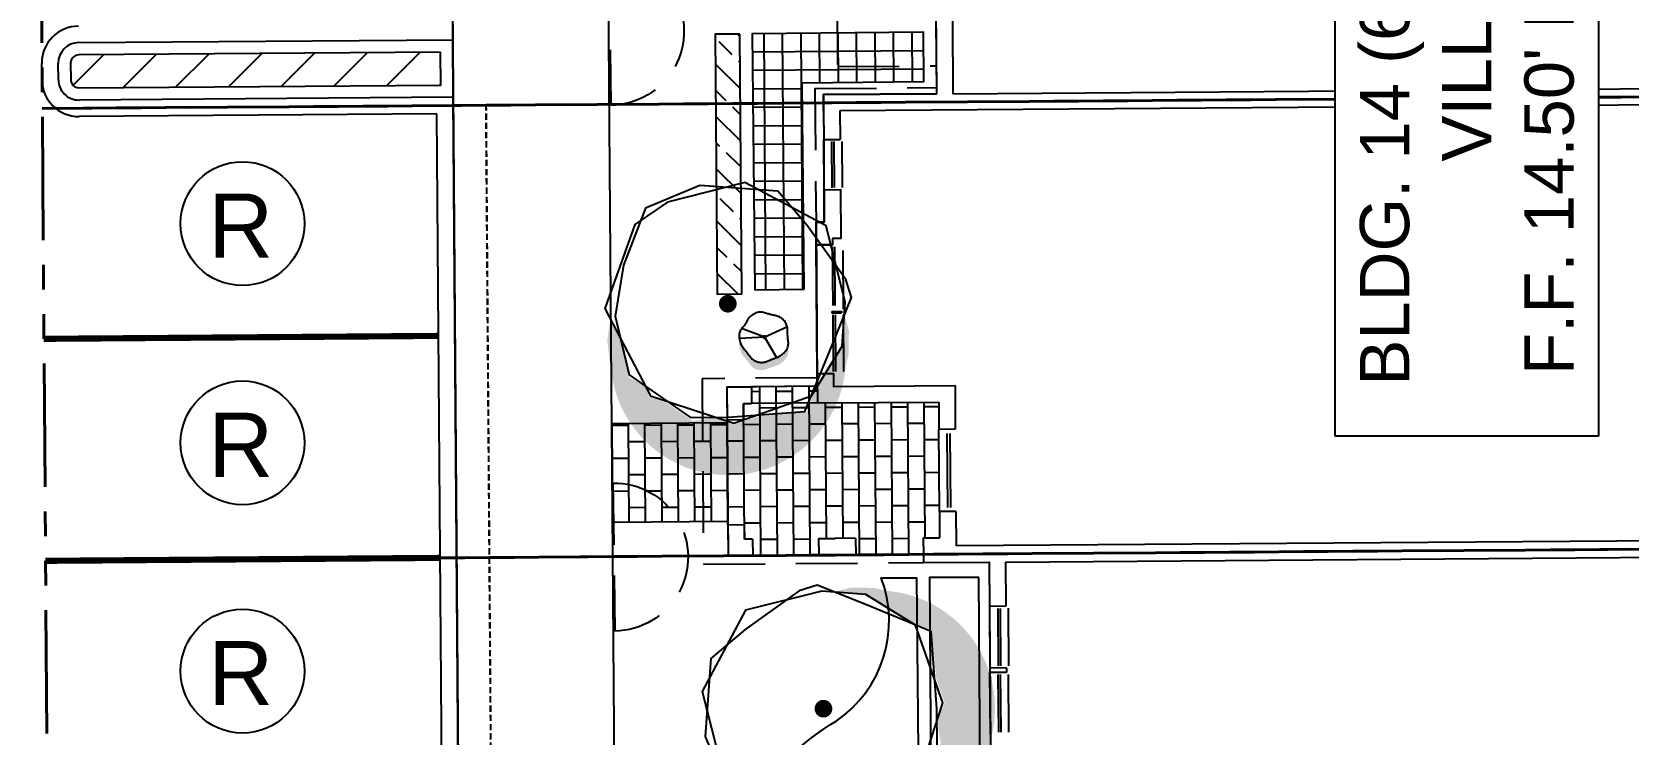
# Model space of a CAD drawing. Header units: feet. Extents: x 919634 to 928945, y 707022 to 708026.
# Drawn here: x 920602.8 to 920667.6, y 707360.7 to 707389.2 of the extents above; entities that cross this region are included whole.
import ezdxf
from ezdxf.enums import TextEntityAlignment as Align

# ---------------------------------------------------------------- set-up
doc = ezdxf.new("R2010")
doc.units = ezdxf.units.FT
doc.header["$LTSCALE"] = 20
doc.header["$MEASUREMENT"] = 0
for name, pattern in [('HIDDEN2', [0.1875, 0.125, -0.0625]), ('Site Plan$0$HIDDEN2', [0.1875, 0.125, -0.0625]), ('Site Plan$0$PHANTOM2', [1.25, 0.625, -0.125, 0.125, -0.125, 0.125, -0.125])]:
    doc.linetypes.add(name, pattern=pattern)
for name, color, linetype in [('-u-site-utility clear zone', 252, 'HIDDEN2'), ('-u-site-xref', 7, 'Continuous'), ('L-002', 15, 'Continuous'), ('LP-ANNO-LABL-SHRB', 2, 'Continuous'), ('LP-PATT-GRND', 251, 'Continuous'), ('Site Plan$0$-u-site-bldg ID', 7, 'Continuous'), ('Site Plan$0$-u-site-bldg_interior', 252, 'Continuous'), ('Site Plan$0$-u-site-parking_overhang', 252, 'Site Plan$0$HIDDEN2'), ('Site Plan$0$SP-BLDG-ROOF ABOVE', 4, 'Site Plan$0$HIDDEN2'), ('Site Plan$0$SP-LOT PAVERS', 254, 'Continuous'), ('Site Plan$0$SP-PARKING DESIGNATION', 254, 'Continuous'), ('x-Villa6-LP Block$0$L-002', 253, 'Continuous'), ('x-Villa6-LP Block$0$LK-SHRB-013M', 253, 'Continuous'), ('x-Villa6-LP Block$0$LK-SHRB-035M', 253, 'Continuous'), ('x-Villa6-LP Block$0$LK-SHRB-TRNK', 253, 'Continuous'), ('x-Villa6-LP Block$0$LK-TREE-025M', 253, 'Continuous'), ('x-Villa6-LP Block$0$LK-TREE-050M', 253, 'Continuous'), ('x-Villa6-LP Block$0$LK-TREE-TRNK', 253, 'Continuous'), ('x-Villa6-LP Block$0$LP-PATT-SHAR', 253, 'Continuous'), ('x-Villa6-LP Block$0$LP-SHAR-BRDR-CONT', 253, 'Continuous'), ('x-Villa6-LP Block$0$LP-SHRB', 253, 'Continuous'), ('x-Villa6-LP Block$0$LP-TREE', 253, 'Continuous')]:
    doc.layers.add(name, color=color, linetype=linetype)
for name, color, linetype, lineweight in [('Site Plan$0$SP-CURB', 3, 'Continuous', 25), ('Site Plan$0$SP-LOT LINES', 252, 'Site Plan$0$PHANTOM2', 40), ('Site Plan$0$SP-PARKING-STRIPE', 252, 'Continuous', 25), ('Site Plan$0$SP-SIDEWALK', 2, 'Continuous', 25), ('SP-BUILDING-FOOTPRINT', 1, 'Continuous', 25)]:
    doc.layers.add(name, color=color, linetype=linetype, lineweight=lineweight)
for name, color, linetype, plot in [('x-Villa6-LP Block$0$LK-SHRB-SHAD', 253, 'Continuous', False), ('x-Villa6-LP Block$0$LK-TREE-SHAD', 253, 'Continuous', False), ('x-Villa6-LP Block$0$LK-TREE-SHAD-SM30', 253, 'Continuous', False), ('x-Villa6-LP Block$0$LK-TREE-SHAD-SM40', 253, 'Continuous', False), ('x-Villa6-LP Block$0$LK-TREE-SHAD-SM50', 253, 'Continuous', False)]:
    doc.layers.add(name, color=color, linetype=linetype, plot=plot)
doc.layers.get('-u-site-xref').off()
doc.styles.add('Site Plan$0$ARIAL', font='arial.ttf')

# ---------------------------------------------------------------- blocks, each defined once
blk = doc.blocks.new('Site Plan')
at = {"layer": 'Site Plan$0$SP-LOT PAVERS'}
h = blk.add_hatch(dxfattribs=at)
h.set_pattern_fill('AR-B816', color=256, scale=0.0833333333333333, angle=-89.58549052181249)
h.set_pattern_definition([(270.4145094781874, (920625.7238049064, 707461.243396069), (0.6666492204798993, 0.004822994711523405), []), (0.4145094781875018, (920625.7238049064, 707461.243396069), (0.6618262257683755, 0.6714722151914221), [0.6666666666666664, -0.6666666666666664])])
h.paths.add_polyline_path([(920631.0554934681, 707369.3428620899), (920631.0564296225, 707369.2134639397), (920631.7230788429, 707369.2182869338), (920631.7273186169, 707368.632252314), (920632.060643227, 707368.6346638118), (920632.0654628057, 707367.9684867638), (920634.7431299095, 707367.9878588322), (920634.7383103308, 707368.6540358799), (920636.2382710773, 707368.6648875589), (920636.2430940836, 707367.9982367357), (920638.9819112536, 707368.0190996211), (920638.977095661, 707368.6847020074), (920639.6437449516, 707368.6895250186), (920639.6039552887, 707374.1893784334), (920634.687401199, 707374.1538087311), (920634.6824948444, 707374.831980224), (920632.016030546, 707374.8011663284), (920632.0208535406, 707374.1345171082), (920631.6875289306, 707374.1321056108), (920631.6922685653, 707373.4769786627), (920631.0256193448, 707373.4721556678), (920631.0265554991, 707373.3427575172), (920626.3599745552, 707373.3100629502), (920626.3889125242, 707369.310167523)])
at = {"layer": 'Site Plan$0$-u-site-bldg_interior'}
for p, q in [((920639.4920529616, 707389.6591481987, -2.694758769392709e-07), (920639.5135850612, 707386.6829149117, -2.694758769392709e-07)), ((920640.158702182, 707389.6639711934, -2.694758769392709e-07), (920640.1802342783, 707386.6877383519, -2.694758769392709e-07)), ((920634.9303117875, 707386.6558933503, -2.694758769392709e-07), (920639.5135406645, 707386.6890515509, -2.694758769392709e-07)), ((920634.9351347822, 707385.9892441299, -2.694758769392709e-07), (920634.9303117875, 707386.6558933503, -2.694758769392709e-07)), ((920640.1802342783, 707386.6877383519, -2.694758769392709e-07), (920678.5958791588, 707386.9656633032, -2.694758769392709e-07)), ((920634.9351347822, 707385.9892441299, -2.694758769392709e-07), (920634.943515555, 707384.830838028, -2.694758769392709e-07)), ((920678.6006577122, 707386.3051502762, -2.694758769392709e-07), (920635.6017840139, 707385.9940671247, -2.694758769392709e-07)), ((920635.6017840139, 707385.9940671247, -2.694758769392709e-07), (920635.6101646862, 707384.8356610221, -2.694758769392709e-07)), ((920634.95825512, 707382.7934856793, -2.694758769392709e-07), (920634.943515546, 707384.830838028, -2.694758769392709e-07)), ((920634.943515555, 707384.830838028, -2.694758769392709e-07), (920635.6101646862, 707384.8356610221, -2.694758769392709e-07)), ((920635.2869399989, 707382.8791991237, -2.694758769392709e-07), (920635.2734061524, 707384.7498891673, -2.694758769392709e-07)), ((920635.3795162267, 707382.8798688833, -2.694758769392709e-07), (920635.3659823802, 707384.7505589268, -2.694758769392709e-07)), ((920635.7076326399, 707382.882242701, -2.694758769392709e-07), (920635.6940987934, 707384.7529327446, -2.694758769392709e-07)), ((920634.6410574379, 707380.5595865005, -2.694758769392709e-07), (920635.3036869528, 707380.5643804139, -2.694758769392709e-07)), ((920634.6788898706, 707375.330270826, -2.694758769392709e-07), (920634.6410574379, 707380.5595865005, -2.694758769392709e-07)), ((920635.3215272012, 707378.0984461951, -2.694758769392709e-07), (920635.3042898271, 707380.4810492614, -2.694758769392709e-07)), ((920635.4141034291, 707378.0991159546, -2.694758769392709e-07), (920635.396866055, 707380.4817190209, -2.694758769392709e-07)), ((920635.7433035234, 707377.9517000202, -2.694758769392709e-07), (920635.7260661493, 707380.3343030864, -2.694758769392709e-07)), ((920635.2749499959, 707377.8649761175, -2.694758769392709e-07), (920635.6605752452, 707377.8677659932, -2.694758769392709e-07)), ((920635.2749499959, 707377.8649761175, -2.694758769392709e-07), (920635.2753846588, 707377.8048956522, -2.694758769392709e-07)), ((920635.2753846588, 707377.8048956522, -2.694758769392709e-07), (920635.6610099082, 707377.807685528, -2.694758769392709e-07)), ((920635.3408331512, 707375.4299181644, -2.694758769392709e-07), (920635.324251294, 707377.7219136726, -2.694758769392709e-07)), ((920635.4334093791, 707375.4305879239, -2.694758769392709e-07), (920635.4168275219, 707377.7225834321, -2.694758769392709e-07)), ((920635.6605752452, 707377.8677659932, -2.694758769392709e-07), (920635.6610099082, 707377.807685528, -2.694758769392709e-07)), ((920635.7615257923, 707375.4329617416, -2.694758769392709e-07), (920635.7449439351, 707377.7249572498, -2.694758769392709e-07)), ((920631.0160567152, 707374.7939318368, -2.694758769392709e-07), (920632.0160305459, 707374.8011663288, -2.694758769392709e-07)), ((920631.0160567152, 707374.7939318368, -2.694758769392709e-07), (920631.0256193447, 707373.4721556682, -2.694758769392709e-07)), ((920634.6824948444, 707374.831980224, -2.694758769392709e-07), (920632.0160305459, 707374.8011663288, -2.694758769392709e-07)), ((920632.0160305459, 707374.8011663288, -2.694758769392709e-07), (920632.0208535406, 707374.1345171083, -2.694758769392709e-07)), ((920640.2657815063, 707374.8608506485, -2.694758769392709e-07), (920640.2786357678, 707373.0840949417, -2.694758769392709e-07)), ((920631.6875289304, 707374.1321056109, -2.694758769392709e-07), (920632.0208535406, 707374.1345171083, -2.694758769392709e-07)), ((920631.6875289304, 707374.1321056109, -2.694758769392709e-07), (920631.6922685651, 707373.4769786629, -2.694758769392709e-07)), ((920634.6874011991, 707374.153808731, -2.694758769392709e-07), (920632.0208535406, 707374.1345171083, -2.694758769392709e-07)), ((920639.6039553081, 707374.1893784336, -2.694758769392709e-07), (920639.6119865553, 707373.079271947, -2.694758769392709e-07)), ((920631.0256193447, 707373.4721556682, -2.694758769392709e-07), (920631.6922685651, 707373.4769786629, -2.694758769392709e-07)), ((920631.0256193447, 707373.4721556682, -2.694758769392709e-07), (920631.0564296225, 707369.2134639397, -2.694758769392709e-07)), ((920640.2786357773, 707373.0840949418, -2.694758769392709e-07), (920639.6119865568, 707373.0792719472, -2.694758769392709e-07)), ((920639.6361015303, 707369.7460258447, -2.694758769392709e-07), (920639.6119865568, 707373.0792719472, -2.694758769392709e-07)), ((920639.9682203919, 707369.9150996472, -2.694758769392709e-07), (920639.9465169157, 707372.9150211394, -2.694758769392709e-07)), ((920640.0932171207, 707369.9160039587, -2.694758769392709e-07), (920640.0715136445, 707372.9159254509, -2.694758769392709e-07)), ((920640.3027507509, 707369.7508488394, -2.694758769392709e-07), (920639.6361015303, 707369.7460258447, -2.694758769392709e-07)), ((920639.6361015288, 707369.7460258446, -2.694758769392709e-07), (920639.6437449513, 707368.6895250188, -2.694758769392709e-07)), ((920640.3027507509, 707369.7508488394, -2.694758769392709e-07), (920640.3128057142, 707368.3610207576, -2.694758769392709e-07)), ((920631.0564296225, 707369.2134639397, -2.694758769392709e-07), (920631.7230788429, 707369.2182869344, -2.694758769392709e-07)), ((920631.0564296225, 707369.2134639397, -2.694758769392709e-07), (920631.0654923909, 707367.9607800993, -2.694758769392709e-07)), ((920631.7230788429, 707369.2182869344, -2.694758769392709e-07), (920631.7273186167, 707368.6322523144, -2.694758769392709e-07)), ((920632.060643227, 707368.6346638118, -2.694758769392709e-07), (920631.7273186167, 707368.6322523144, -2.694758769392709e-07)), ((920632.060643227, 707368.6346638118, -2.694758769392709e-07), (920632.0654662217, 707367.9680145913, -2.694758769392709e-07)), ((920634.7383103305, 707368.6540358801, -2.694758769392709e-07), (920635.404959551, 707368.6588588748, -2.694758769392709e-07)), ((920634.7383103305, 707368.6540358801, -2.694758769392709e-07), (920634.7431333252, 707367.9873866596, -2.694758769392709e-07)), ((920636.2382710766, 707368.6648876182, -2.694758769392709e-07), (920635.404959551, 707368.6588588748, -2.694758769392709e-07)), ((920636.2382710766, 707368.6648876182, -2.694758769392709e-07), (920636.2430940713, 707367.9982383978, -2.694758769392709e-07)), ((920638.9770956606, 707368.6847020077, -2.694758769392709e-07), (920639.6437449593, 707368.6895250188, -2.694758769392709e-07)), ((920638.9770956606, 707368.6847020077, -2.694758769392709e-07), (920638.9819188382, 707368.0180512603, -2.694758769392709e-07)), ((920678.7284671855, 707368.6389458288, -2.694758769392709e-07), (920640.3128057346, 707368.3610207577, -2.694758769392709e-07)), ((920632.0654662217, 707367.9680145913, -2.694758769392709e-07), (920631.0654923909, 707367.9607800993, -2.694758769392709e-07)), ((920634.7431333252, 707367.9873866596, -2.694758769392709e-07), (920632.0654662217, 707367.9680145913, -2.694758769392709e-07)), ((920636.2430940713, 707367.9982383978, -2.694758769392709e-07), (920634.7431333252, 707367.9873866596, -2.694758769392709e-07)), ((920638.9819188382, 707368.0180512603, -2.694758769392709e-07), (920636.2430940834, 707367.9982367357, -2.694758769392709e-07)), ((920638.9819188456, 707368.0180502591, -2.694758769392709e-07), (920638.9843465469, 707367.6824858718, -2.694758769392709e-07)), ((920638.9843465397, 707367.6824868729, -2.694758769392709e-07), (920641.6509847366, 707367.6978828044, -2.694758769392709e-07)), ((920641.6509847366, 707367.6978828044, -2.694758769392709e-07), (920641.6639512692, 707365.9056086254, -2.694758769392709e-07)), ((920642.3176339843, 707367.7027057994, -2.694758769392709e-07), (920680.7332774093, 707367.98063074, -2.694758769392709e-07)), ((920642.3176339843, 707367.7027057994, -2.694758769392709e-07), (920642.3306004897, 707365.9104316201, -2.694758769392709e-07)), ((920642.3306004897, 707365.9104316201, -2.694758769392709e-07), (920641.6639512692, 707365.9056086254, -2.694758769392709e-07)), ((920641.6639512692, 707365.9056086254, -2.694758769392709e-07), (920641.6820374995, 707363.4056740486, -2.694758769392709e-07)), ((920642.0014431941, 707365.8247147579, -2.694758769392709e-07), (920642.0183236755, 707363.4914424862, -2.694758769392709e-07)), ((920642.094019422, 707365.8253845174, -2.694758769392709e-07), (920642.1108999033, 707363.4921122456, -2.694758769392709e-07)), ((920642.4145345166, 707365.827703342, -2.694758769392709e-07), (920642.4314149981, 707363.4944310703, -2.694758769392709e-07)), ((920642.3486866909, 707363.4104970432, -2.694758769392709e-07), (920641.6820374995, 707363.4056740486, -2.694758769392709e-07)), ((920641.6820374995, 707363.4056740486, -2.694758769392709e-07), (920641.6833939668, 707363.2181789554, -2.694758769392709e-07)), ((920642.3500431582, 707363.2230019498, -2.694758769392709e-07), (920641.6833939668, 707363.2181789554, -2.694758769392709e-07)), ((920641.7014801969, 707360.7182443786, -2.694758769392709e-07), (920641.6833939668, 707363.2181789554, -2.694758769392709e-07)), ((920642.037766373, 707360.804012816, -2.694758769392709e-07), (920642.0208858915, 707363.1372850878, -2.694758769392709e-07)), ((920642.1303426009, 707360.8046825756, -2.694758769392709e-07), (920642.1134621194, 707363.1379548473, -2.694758769392709e-07)), ((920642.3486866909, 707363.4104970432, -2.694758769392709e-07), (920642.3500431582, 707363.2230019498, -2.694758769392709e-07)), ((920642.4508576955, 707360.8070014002, -2.694758769392709e-07), (920642.4339772142, 707363.140273672, -2.694758769392709e-07))]:
    blk.add_line(p, q, dxfattribs=at)
at = {"layer": 'Site Plan$0$-u-site-bldg_interior', "elevation": -2.694758769392709e-07}
blk.add_lwpolyline([(920634.6410574379, 707380.5595865005), (920634.6344316133, 707381.4754284365), (920634.9677733892, 707381.4778400318), (920634.95825512, 707382.7934856793), (920635.6249043405, 707382.798308674), (920635.6392455887, 707380.8160151369), (920635.3018841132, 707380.8135744616), (920635.3036869528, 707380.5643804139)], close=True, dxfattribs=at)
for points in [[(920634.9677733792, 707381.4778414177), (920634.6344316032, 707381.4754298236), (920634.6410574379, 707380.5595865005)], [(920634.6824948444, 707374.831980224), (920634.6788065106, 707375.3417930984), (920635.3414360256, 707375.3465870117), (920635.3452077192, 707374.8252518651), (920640.2657814923, 707374.8608506486)], [(920634.6793786675, 707375.2627078128), (920634.6874011991, 707374.153808731), (920639.6039552885, 707374.1893784334)]]:
    blk.add_lwpolyline(points, dxfattribs=at)
at = {"layer": 'Site Plan$0$-u-site-parking_overhang', "ltscale": 0.1, "extrusion": (-7.493688696399936e-08, -5.504065183504109e-10, 0.9999999999999972), "elevation": -0.06937796092486227}
blk.add_lwpolyline([(920621.6680287013, 707330.886127459), (920621.255519784, 707386.2179233971)], dxfattribs=at)
at = {"layer": 'Site Plan$0$-u-site-parking_overhang', "ltscale": 0.1, "elevation": -2.694758769392709e-07}
blk.add_lwpolyline([(920621.6659740511, 707330.8856713668), (920621.2656654882, 707386.2175569157)], dxfattribs=at)
at = {"layer": 'Site Plan$0$SP-BLDG-ROOF ABOVE'}
for p, q in [((920635.3783552446, 707405.3662318436, -2.694758769392709e-07), (920635.5055016057, 707387.7916692472, -2.694758769392709e-07)), ((920635.5055016077, 707387.7916689726, -2.694758769392709e-07), (920639.5053542221, 707387.8206069065, -2.694758769392709e-07)), ((920634.5769699232, 707386.8980894205, -2.694758769392709e-07), (920639.5117700516, 707386.9337911272, -2.694758769392709e-07)), ((920634.5769699232, 707386.8980894205, -2.694758769392709e-07), (920634.6344316032, 707381.4754298236, -2.694758769392709e-07))]:
    blk.add_line(p, q, dxfattribs=at)
at = {"layer": 'Site Plan$0$SP-BLDG-ROOF ABOVE', "elevation": -2.694758769392709e-07}
blk.add_lwpolyline([(920634.6800517783, 707375.1696683621), (920630.0135564584, 707375.1359077552), (920630.0679462694, 707367.6179801374), (920638.9843465397, 707367.6824868729)], dxfattribs=at)
at = {"layer": 'Site Plan$0$SP-CURB'}
for p, q in [((920619.9057016537, 707388.8712667177), (920619.4856880491, 707445.2097023029)), ((920604.7361208342, 707388.7581746473), (920619.9057016537, 707388.8712667177)), ((920603.2473201362, 707387.2503673594), (920603.2423501511, 707387.9170152415)), ((920603.9173015177, 707387.2553621962), (920603.9123315327, 707387.9220100783)), ((920619.9230469062, 707386.5446649651), (920604.7534660867, 707386.4315728947)), ((920620.3430604992, 707330.2062309538), (920619.9230469062, 707386.5446649651)), ((920619.2580603615, 707385.8696887466), (920604.7584609236, 707385.7615915132)), ((920619.6680842807, 707330.8712174984), (920619.2580603615, 707385.8696887466))]:
    blk.add_line(p, q, dxfattribs=at)
for centre, major_axis, start_param, end_param in [((920604.7423084687, 707387.928197712), (-0.0110171043779701, 1.499959540553391), 0.0001102471637777217, 1.570906573958674), ((920604.7423084687, 707387.928197712), (-0.006096131168305875, 0.8299776123603806), 0.0001102470655187652, 1.570906573860415), ((920604.7472784537, 707387.26154983), (-0.0110171043779701, 1.499959540553391), 1.570906573958674, 3.14170290075357), ((920604.7472784537, 707387.26154983), (-0.006096131168305875, 0.8299776123603806), 1.570906573860415, 3.141702900655312)]:
    blk.add_ellipse(centre, major_axis=major_axis, ratio=0.9999999999999972, start_param=start_param, end_param=end_param, dxfattribs=at)
at = {"layer": 'Site Plan$0$SP-LOT LINES', "ltscale": 0.4}
for p, q in [((920603.6664450981, 707330.7554505097, 3.660344581601915e-07), (920602.8441244955, 707444.4191431763, 3.660344581593242e-07)), ((920603.2661365469, 707386.0873344451, 3.660344581578054e-07), (920693.2645763839, 707386.7384444833, 7.742324584120819e-07)), ((920693.2645754116, 707386.7384441075, 7.742324584120819e-07), (920603.266136531, 707386.0873366249, 3.660344581578054e-07)), ((920603.3987495162, 707367.7544817359, 3.660344581578054e-07), (920693.3971893534, 707368.405591774, 7.742324584120819e-07)), ((920693.39720874, 707368.4055907048, 7.742324584120819e-07), (920603.3987689029, 707367.7544806666, 3.660344581578054e-07))]:
    blk.add_line(p, q, dxfattribs=at)
at = {"layer": 'Site Plan$0$SP-PARKING DESIGNATION'}
for centre in [(920611.3802959439, 707381.420161606), (920611.3802959439, 707372.534393839), (920611.3802959439, 707363.2815020934)]:
    blk.add_circle(centre, 2.510723853571849, dxfattribs=at)
at = {"layer": 'Site Plan$0$SP-PARKING-STRIPE', "extrusion": (-7.493688696399936e-08, -5.504065183504109e-10, 0.9999999999999972), "const_width": 0.25}
for points, elevation in [([(920603.3255982084, 707376.7506591472), (920619.3251535883, 707376.8699388335)], -0.06937649212352737), ([(920603.392693032, 707367.7509092459), (920619.392248412, 707367.8701889323)], -0.06937649219788355)]:
    blk.add_lwpolyline(points, dxfattribs=dict(at, elevation=elevation))
at = {"layer": 'Site Plan$0$SP-SIDEWALK'}
for p, q in [((920626.7983530572, 707313.4237357466), (920625.7939431713, 707448.1500423162)), ((920619.9230469062, 707386.5446649651, 5.038116840946702e-06), (920619.9057016537, 707388.8712667177, 5.038116840946702e-06)), ((920631.0270126126, 707373.34276072, -2.694758769392709e-07), (920626.3642716449, 707373.3100928692, -2.694758769392709e-07)), ((920631.0550363543, 707369.3428588874, -2.694758769392709e-07), (920626.3922953871, 707369.310191037, -2.694758769392709e-07))]:
    blk.add_line(p, q, dxfattribs=at)
at = {"layer": 'Site Plan$0$SP-PARKING DESIGNATION', "style": 'Site Plan$0$ARIAL'}
for p in [(920611.3122563073, 707380.0412002559, 6.148252897075768e-08), (920611.3122563073, 707371.1554324888, 6.148252897075768e-08), (920611.3122563073, 707361.9025407432, 6.148252897075768e-08)]:
    blk.add_text('R', height=2.6, dxfattribs=at).set_placement(p, align=Align.CENTER)
at = {"layer": 'Site Plan$0$-u-site-bldg ID', "insert": (920656.6798723516, 707387.740871506), "char_height": 2, "width": 27.88032614358599, "attachment_point": 2, "rotation": 90, "style": 'Site Plan$0$ARIAL', "bg_fill": 19, "box_fill_scale": 1.5, "bg_fill_color": 256, "bg_fill_transparency": 0}
blk.add_mtext("BLDG. 14 (6-UNITS)\\PVILLA\\PF.F. 14.50' N.A.V.D.", dxfattribs=at)
blk = doc.blocks.new('x-Villa6-LP Block$0$TREE-SIMP-007')
at = {"layer": 'x-Villa6-LP Block$0$LK-TREE-SHAD'}
blk.add_hatch(color=256, dxfattribs=at).paths.add_polyline_path([(0.04464626990468901, 0.4933402276700676), (0.118561608062322, 0.5128946276079205), (0.2185647204215968, 0.5107219136258578), (0.3620474371299451, 0.4759585417142773), (0.4816163718603264, 0.41077721549496), (0.5968373469838184, 0.2934508262281241), (0.6685787094780835, 0.09573413876823622), (0.6707526934215764, -0.07591002234803312), (0.6294470564557457, -0.2193089379584805), (0.5555317182981128, -0.3344626184234016), (0.4359627835677315, -0.4300618937703149), (0.3011759860731615, -0.4952432199896393), (0.1533453014777422, -0.5126249059454295), (0.06203811661239911, -0.4995886427736238), (0.1533453014777422, -0.4561344252940742), (0.3098719052869399, -0.4213710533824937), (0.3490035583092777, -0.3474988815952074), (0.3903091869949833, -0.3388080360272383), (0.4185709368600214, -0.2627631554380301), (0.4968342429046686, -0.1519549029372413), (0.4816163718603264, -0.05418291360825833), (0.5142260813322537, 0.019689258179028), (0.4794423961969585, 0.1239793790939174), (0.4598765655457271, 0.3325596261038299), (0.3924831709385046, 0.3564594436455195), (0.1837810270061482, 0.4868220960841683)])
at = {"layer": 'x-Villa6-LP Block$0$LK-TREE-SHAD-SM30'}
h = blk.add_hatch(color=256, dxfattribs=at)
edge = h.paths.add_edge_path()
edge.add_arc((0.2278096112222272, 2.131628207280301e-14), 0.4999999999999998, 268.9557401733575, 451.0442598266425)
edge.add_arc((0.2095848480200289, 2.131628207280301e-14), 0.4999999999999998, -88.95574017335753, 88.95574017335753, ccw=False)
at = {"layer": 'x-Villa6-LP Block$0$LK-TREE-SHAD-SM40'}
h = blk.add_hatch(color=256, dxfattribs=at)
edge = h.paths.add_edge_path()
edge.add_arc((0.2095848480200289, 2.131628207280301e-14), 0.4999999999999998, 271.0442598266425, 448.9557401733575)
edge.add_arc((0.2095848480200289, 2.842170943040401e-14), 0.4999999999999953, 88.95574017335763, 91.3924069492444)
edge.add_arc((0.185285154257798, 2.131628207280301e-14), 0.4999999999999998, -88.60759305075572, 88.60759305075572, ccw=False)
edge.add_arc((0.2095848480200289, 2.131628207280301e-14), 0.499999999999998, 268.6075930507556, 271.0442598266424)
at = {"layer": 'x-Villa6-LP Block$0$LK-TREE-SHAD-SM50'}
h = blk.add_hatch(color=256, dxfattribs=at)
edge = h.paths.add_edge_path()
edge.add_arc((0.185285154257798, 2.131628207280301e-14), 0.4999999999999998, 271.3924069492443, 448.6075930507557)
edge.add_arc((0.185285154257798, 2.131628207280301e-14), 0.499999999999998, 88.60759305075557, 95.22189701548905)
edge.add_arc((0.1590897602023347, -0.001406959955225773), 0.4997050858628154, -86.06592945530508, 92.2147573101438, ccw=False)
edge.add_arc((0.1852851542577696, 4.263256414560601e-14), 0.5000000000000203, 270.9269308393521, 271.3924069492468)
at = {"layer": 'x-Villa6-LP Block$0$LK-TREE-025M'}
blk.add_lwpolyline([(-0.0995639653173157, 0.5008954739388543), (-0.3296293215514368, 0.3388508305590534), (-0.4764329265077549, 0.2162224539657984), (-0.5027261094850246, -0.114436205212634), (-0.408508870483189, -0.3465542038794212), (-0.1674880213418817, -0.4407152817027296), (0.04943073822045108, -0.4779417523040692), (0.2992159765043425, -0.4210071483094566), (0.481077158763668, -0.1626116406032168), (0.481077158763668, -0.00275679018125885), (0.4591661729492955, 0.3235222830814806), (0.1787055545252656, 0.4417710769863987), (-0.02287551496701212, 0.524983190020464)], close=True, dxfattribs=at)
at = {"layer": 'x-Villa6-LP Block$0$LK-TREE-050M'}
blk.add_lwpolyline([(-0.003155627734059863, 0.4987056809810113), (-0.3274382229700166, 0.4198731506352757), (-0.5136816023922108, 0.07607573693711345), (-0.43261095487901, -0.2523931292834689), (-0.3383937158772028, -0.3925398463121539), (0.0165642594988924, -0.5217376017789519), (0.3890510183432809, -0.3312256564018483), (0.5073703417409092, 0.02133092590035091), (0.3934332155061497, 0.3519895850787833), (0.1830877516881344, 0.4833771335034314)], close=True, dxfattribs=at)
at = {"layer": 'x-Villa6-LP Block$0$LK-TREE-TRNK', "const_width": 0.03749999999999999}
blk.add_lwpolyline([(-0.01874999999998295, 2.131628207280301e-14, 1), (0.01875000000001137, 2.131628207280301e-14, 1)], format="xyb", close=True, dxfattribs=at)
blk = doc.blocks.new('x-Villa6-LP Block$0$SHRUB-LRG-121')
at = {"layer": 'x-Villa6-LP Block$0$LK-SHRB-SHAD'}
blk.add_hatch(color=256, dxfattribs=at).paths.add_polyline_path([(0.2065465789053249, 0.499285902393737), (0.2951794070149774, 0.5079279536462238), (0.411915319333076, 0.4906438459901814), (0.5243276808678559, 0.397741762831771), (0.5999898483938679, 0.2918765950680324), (0.6432253726944523, 0.1579247517193387), (0.6994315575786629, -0.001953250537884088), (0.703755108361996, -0.1099789298269798), (0.6778137954283778, -0.2158440975907219), (0.6107987294690176, -0.2914620730930899), (0.4746068345091103, -0.3930062126550524), (0.4097535480582408, -0.4578216202285113), (0.2908558562316514, -0.5161554880748369), (0.1676346053880735, -0.5464026751851456), (0.08764888707872842, -0.5420816469833696), (0.06386934541994549, -0.5312790790544568), (0.1525021735295979, -0.5075134316712848), (0.2389732221307597, -0.4578216202285113), (0.3146353896567717, -0.3908456959786335), (0.4184006496248998, -0.3173882371526879), (0.5027099187175637, -0.222325637317855), (0.5394601209599799, -0.1359050938865778), (0.5394601209599799, -0.008434790265017256), (0.5048716982260544, 0.1017514005494355), (0.4637979534339678, 0.1838509157789332), (0.431371310208533, 0.276753004088409), (0.3665180237576635, 0.3847786833775082), (0.2886940767231607, 0.4560756306780966), (0.2411350016392504, 0.4841623062630482)])
at = {"layer": 'x-Villa6-LP Block$0$LK-SHRB-013M'}
for p, q in [((-0.2098530739028206, 0.4809741930429254), (0.002837181159428326, 0.004674438082567178)), ((0.002837181159428326, 0.004674438082567178), (-0.1833047622509838, -0.4896424062422291)), ((0.02411054094827492, 0.011761417733549), (0.4392924265207689, 0.2544689060083254))]:
    blk.add_line(p, q, dxfattribs=at)
at = {"layer": 'x-Villa6-LP Block$0$LK-SHRB-035M'}
blk.add_line((0.002837181159428326, -0.00418428843384433), (0.02518236886833591, -0.5396977819131603), dxfattribs=at)
blk.add_lwpolyline([(0.3657733124828653, -0.35104675494226), (0.3815805365216605, -0.3398224485478138), (0.3984144767265718, -0.327644928642151), (0.4158459435518083, -0.3143925663024838), (0.4334457474515645, -0.2999437326060139), (0.4507846988800637, -0.2841767986299537), (0.4674336082915005, -0.2669701354515119), (0.4829632861400981, -0.2482021141479045), (0.4969445428800441, -0.2277511057963295), (0.5090221857100872, -0.2055785103113124), (0.5191370088070641, -0.181977842956595), (0.5273038030923587, -0.157325647833229), (0.5335373594873332, -0.1319984690422693), (0.5378524689133641, -0.1063728506847603), (0.5402639222918211, -0.08082533686176063), (0.5407865105440806, -0.05573247167431816), (0.5394350245915192, -0.03147079922348794), (0.536275354923454, -0.008348851016915404), (0.5315777903010783, 0.01359689181135337), (0.5256637190535045, 0.03439796072068546), (0.5188545295098805, 0.05408588717044083), (0.511471609999326, 0.07269220261998655), (0.5038363488509816, 0.09024843852867548), (0.4962701343939813, 0.1067861263558783), (0.4890943549574445, 0.1223367975609513), (0.4825563381064555, 0.1369648516656667), (0.4766071683498154, 0.1508661604414172), (0.4711238694322759, 0.1642694637220075), (0.4659834650985957, 0.1774035013412316), (0.4610629790935121, 0.190497013132898), (0.456239435161784, 0.2037787389308043), (0.4513898570481558, 0.2174774185687482), (0.4463912684973721, 0.2318217918805381), (0.441103597414795, 0.2469884512149925), (0.4353183883481648, 0.2629453989810351), (0.4288100900058325, 0.2796084901026141), (0.4213531510961417, 0.2968935795036778), (0.4127220203274362, 0.3147165221081671), (0.4026911464080811, 0.3329931728400304), (0.391034978046406, 0.3516393866232121), (0.3775279639507758, 0.3705710183816642), (0.3620217693270575, 0.3896513068901406), (0.3446769253713242, 0.4085330263266691), (0.3257311797771578, 0.4268163347200868), (0.3054222802381474, 0.4441013900992274), (0.2839879744478893, 0.4599883504929316), (0.2616660100999724, 0.4740773739300366), (0.238694134887993, 0.4859686184393794), (0.2153100965055472, 0.4952622420497939), (0.1917475925335239, 0.5016977528998616), (0.1682241201020815, 0.505572059567136), (0.1449531262286641, 0.5073214207389043), (0.1221480579307368, 0.5073820951024572), (0.1000223622257579, 0.5061903413450857), (0.07878948613117842, 0.5041824181540839), (0.05866287666444947, 0.5017945842167428), (0.03985598084303632, 0.4994630982203496), (0.02248366055935236, 0.497542796593585), (0.006266437205681541, 0.4960628267306575), (-0.009173752950729863, 0.4949709137671725), (-0.02421497364264269, 0.4942147828387213), (-0.03923528860280356, 0.4937421590809024), (-0.05461276156398043, 0.4935007676293139), (-0.0707254562589128, 0.493438333619558), (-0.08795143642037573, 0.4935025821872294), (-0.1065660895111904, 0.4936041247113003), (-0.1264340979145473, 0.4935051175442382), (-0.1473174677437044, 0.4929306032818879), (-0.1689782051119195, 0.491605624520087), (-0.1911783161324578, 0.4892552238546806), (-0.2136798069185772, 0.4856044438815097), (-0.2362446835835428, 0.4803783271964157), (-0.2586349522406195, 0.4733019163952399), (-0.28062070960695, 0.4641738346543072), (-0.3020044148152365, 0.4530870274718488), (-0.3225966176020663, 0.4402080209265833), (-0.3422078677040261, 0.4257033410972291), (-0.3606487148577031, 0.4097395140625011), (-0.3777297087996843, 0.3924830659011107), (-0.3932613992665566, 0.37410052269178), (-0.4070543359949141, 0.3547584105132238), (-0.4189846554291066, 0.3346415083351673), (-0.4291908408445835, 0.3140076066914048), (-0.4378769622245784, 0.293132749006741), (-0.4452470895522964, 0.2722929787059769), (-0.451505292810964, 0.2517643392139171), (-0.4568556419838004, 0.2318228739553625), (-0.461502207054032, 0.2127446263551214), (-0.4656490580048782, 0.1948056398379947), (-0.4694891977182891, 0.1781690378778826), (-0.4731713606711594, 0.1625462641450675), (-0.4768332142391358, 0.1475358423589199), (-0.4806124257978439, 0.1327362962388214), (-0.4846466627229091, 0.1177461495041427), (-0.4890735923899712, 0.1021639258742653), (-0.4940308821746626, 0.08558814906856327), (-0.4996561994526161, 0.06761734280640752), (-0.5059803350152947, 0.04795023198010284), (-0.5126065733175551, 0.02668634617363708), (-0.519031322230056, 0.00402541614392149), (-0.5247509896234988, -0.01983282735213265), (-0.5292619833685421, -0.04468865355761409), (-0.5320607113358804, -0.070342331715608), (-0.5326435813961865, -0.09659413106920312), (-0.5305070014201405, -0.1232443208614882), (-0.5253009075472193, -0.1500657602906834), (-0.517289348992108, -0.1767216683755279), (-0.5068899032382888, -0.2028478540898924), (-0.4945201477692436, -0.2280801264076509), (-0.4805976600684474, -0.2520542943026705), (-0.4655400176193822, -0.2744061667488253), (-0.4497647979055373, -0.2947715527199861), (-0.4336895784103874, -0.3127862611900234), (-0.417675376585116, -0.328206366086075), (-0.4018569697517407, -0.3412690011483335), (-0.3863125751999661, -0.352331565070255), (-0.3711204102195111, -0.3617514565453028), (-0.3563586921000876, -0.3698860742669261), (-0.3421056381314074, -0.3770928169285881), (-0.3284394656031822, -0.383729083223745), (-0.3154383918051309, -0.3901522718458565), (-0.3031309360368155, -0.3966813471353809), (-0.291346825637234, -0.4034815360208093), (-0.2798660899552345, -0.4106796310776275), (-0.2684687583396652, -0.4184024248813252), (-0.2569348601393813, -0.4267767100073954), (-0.2450444247032308, -0.4359292790313241), (-0.232577481380055, -0.4459869245286043), (-0.219314059518716, -0.4570764390747222), (-0.2050514160916777, -0.4692157957703103), (-0.1896557185658807, -0.4819876898165489), (-0.1730103620318957, -0.4948659969397617), (-0.1549987415802647, -0.5073245928662686), (-0.1355042523015726, -0.5188373533223931), (-0.1144102892863614, -0.5288781540344552), (-0.09160024762520891, -0.5369208707287783), (-0.06695752240866426, -0.5424393791316859), (-0.04048119930575922, -0.5450505099464706), (-0.01263312629937019, -0.5449429137843325), (0.01600915804914393, -0.5424481962334475), (0.04486811517845268, -0.5378979628819813), (0.07336620652719716, -0.5316238193181171), (0.1009258935340398, -0.5239573711300203), (0.1269696376376288, -0.5152302239058635), (0.1509199002766195, -0.5057739832338264), (0.1723440149706832, -0.4958832636724217), (0.1913888035635622, -0.4857047156615764), (0.208345959980015, -0.4753479986115536), (0.2235071781447999, -0.464922771932617), (0.2371641519826824, -0.4545386950350405), (0.2496085754184136, -0.4443054273290805), (0.2611321423767592, -0.4343326282250146), (0.2720265467824774, -0.4247299571331027), (0.282572228871615, -0.4155614766450064), (0.2930046141253513, -0.4067088620779806), (0.3035478743361608, -0.3980081919306642), (0.3144261812965183, -0.3892955447016995), (0.3258637067988985, -0.3804069988897325), (0.338084622635769, -0.3711786329934093), (0.3513131005996044, -0.3614465255113686)], close=True, dxfattribs=at)
at = {"layer": 'x-Villa6-LP Block$0$LK-SHRB-TRNK', "const_width": 0.046875}
blk.add_lwpolyline([(-0.0234375, 0, 1), (0.0234375, 0, 1)], format="xyb", close=True, dxfattribs=at)
blk = doc.blocks.new('x-Villa6-LP Block', base_point=(60.56777102686465, 154.948772139498, 6.35512269888012e-07))
at = {"layer": 'x-Villa6-LP Block$0$LP-PATT-SHAR'}
h = blk.add_hatch(dxfattribs=at)
h.set_pattern_fill('ANSI37', color=256, scale=6, angle=45)
h.set_pattern_definition([(90, (116.0633042833069, 160.7634525285102), (-0.7500000000000001, -8.673617379884035e-19), []), (180, (116.0633042833069, 160.7634525285102), (-5.464378949326942e-17, -0.75), [])])
h.paths.add_polyline_path([(126.455128848087, 162.7837290368043), (118.0799031100469, 162.7663844363997), (118.0633144028252, 167.7010806257604), (116.0633042833069, 167.7007292675553), (116.0866249597166, 160.7634525285102), (126.4580684724497, 160.783731197007)])
h = blk.add_hatch(dxfattribs=at)
h.set_pattern_fill('ANSI33', color=256, scale=6)
h.set_pattern_definition([(45.00000000000001, (922374.734964788, 708258.2545676675), (-1.060660171779821, 1.060660171779821), []), (45.00000000000001, (922375.795624958, 708258.2545676675), (-1.060660171779821, 1.060660171779821), [0.7500000000000004, -0.3750000000000002])])
h.paths.add_polyline_path([(116.0903181964532, 160.2634574167896), (116.0837174224434, 159.2634466347517), (126.6204325087601, 159.2634466347517), (126.6204325086437, 160.2634574167896)])
at = {"layer": 'x-Villa6-LP Block$0$L-002', "elevation": -3.44679693502356e-07}
blk.add_lwpolyline([(150.2990845170571, 160.8355388892815), (150.3648759686621, 159.382855727803, -0.21549274950812), (143.9699345617555, 163.9518036087975, 0.3479140027966306), (138.1710994557943, 165.8253530065995), (138.1885650857585, 167.2574366884073), (148.0004580937093, 167.274668837199), (147.9973317681579, 166.1307131830836, 0.6261288940908323)], format="xyb", close=True, dxfattribs=at)
at = {"layer": 'x-Villa6-LP Block$0$LP-PATT-SHAR', "elevation": 6.35512269888012e-07}
blk.add_lwpolyline([(59.89777063962538, 148.6203595109982), (174.9044378806138, 148.6203595109982)], dxfattribs=at)
at = {"layer": 'x-Villa6-LP Block$0$LP-SHAR-BRDR-CONT'}
for points in [[(138.1925041772192, 169.7801286516478), (138.1832863109885, 167.7802731234115), (148.0214604347711, 167.7808386221295), (148.0213159687119, 169.7808386168908)], [(126.455128848087, 162.7837290368043), (118.0799031100469, 162.7663844363997), (118.0633144028252, 167.7010806257604), (116.0633042833069, 167.7007292675553), (116.0866249597166, 160.7634525285102), (126.4580684724497, 160.783731197007)]]:
    blk.add_lwpolyline(points, close=True, dxfattribs=at)
at = {"layer": 'x-Villa6-LP Block$0$LP-SHAR-BRDR-CONT', "elevation": 9.80191963390368e-07}
blk.add_lwpolyline([(116.0903181964532, 160.2634574167896), (116.0837174224434, 159.2634466347517), (126.6204325087601, 159.2634466347517), (126.6204325086437, 160.2634574167896)], close=True, dxfattribs=at)
at = {"layer": 'x-Villa6-LP Block$0$LP-SHRB', "xscale": 1.896938157072053, "yscale": 1.896938157072053, "zscale": 3.319641774876093}
blk.add_blockref('x-Villa6-LP Block$0$SHRUB-LRG-121', (128.3805634796154, 161.169278979185), dxfattribs=at)
at = {"layer": 'x-Villa6-LP Block$0$LP-TREE', "xscale": 9.553646090099175, "yscale": 9.553646090099175, "zscale": 9.733612224634927, "rotation": 90}
blk.add_blockref('x-Villa6-LP Block$0$TREE-SIMP-007', (143.4628138049738, 163.4453269480728, 1.678108508939954e-07), dxfattribs=at)
at = {"layer": 'x-Villa6-LP Block$0$LP-TREE', "xscale": 9.553646090099177, "yscale": 9.553646090099177, "zscale": 9.553646090099177}
blk.add_blockref('x-Villa6-LP Block$0$TREE-SIMP-007', (127.0172877005534, 159.6897557991324), dxfattribs=at)
blk = doc.blocks.new('A$C2b7dc3a7')
at = {"layer": '-u-site-utility clear zone'}
blk.add_lwpolyline([(-3, 5.684341886080801e-14), (2.999990343749232, 0.007611662847921252)], dxfattribs=at)
blk.add_arc((0, 5.684341886080801e-14), 3, 179.8546277919402, 0.1453722080597722, dxfattribs=at)

msp = doc.modelspace()

# ---------------------------------------------------------------- block references
at = {"layer": '-u-site-xref'}
msp.add_blockref('Site Plan', (0, 0), dxfattribs=at)

# ---------------------------------------------------------------- next in the draw order: hatches: boundary and pattern name
at = {"layer": 'LP-PATT-GRND'}
h = msp.add_hatch(dxfattribs=at)
h.set_pattern_fill('ANSI31', color=256, scale=12)
h.set_pattern_definition([(45, (920604.412317639, 707386.9315590003), (-1.060660171779821, 1.060660171779821), [])])
edge = h.paths.add_edge_path()
edge.add_line((920619.4094430384, 707388.3675531219), (920604.7398483251, 707388.2581885417))
edge.add_arc((920604.7423084688, 707387.9281977119), 0.3300000000959384, 90.42714288941612, 180.4271428489924)
edge.add_line((920604.412317639, 707387.9257375685), (920604.417287624, 707387.2590896864))
edge.add_arc((920604.7472784538, 707387.2615498301), 0.3300000000959384, 180.4271428894161, 270.4271428287805)
edge.add_line((920604.7497385971, 707386.9315590003), (920619.4193333107, 707387.0409235811))
edge.add_line((920619.4193333107, 707387.0409235811), (920619.4094430384, 707388.3675531219))

# ---------------------------------------------------------------- next in the draw order: linework, layer by layer
at = {"layer": 'L-002'}
msp.add_lwpolyline([(920619.4094430384, 707388.3675531219), (920604.7398483251, 707388.2581885417, 0.4142135623153719), (920604.412317639, 707387.9257375685), (920604.417287624, 707387.2590896864, 0.4142135620077164), (920604.7497385971, 707386.9315590003), (920619.4193333107, 707387.0409235811)], format="xyb", close=True, dxfattribs=at)
at = {"layer": 'SP-BUILDING-FOOTPRINT', "elevation": 7.107160864510971e-07}
msp.add_lwpolyline([(920678.8386388429, 707444.9689392752), (920635.3420660201, 707444.6542554293), (920635.3964349943, 707437.4152401031), (920636.0630842147, 707437.4200630978), (920636.1433444803, 707426.3262413683), (920635.8933724044, 707426.3244586436), (920635.9765692654, 707414.8247316328), (920643.3096968645, 707414.8777844746), (920643.3591325602, 707408.0446299645), (920639.3592297676, 707408.015580441), (920639.5135204104, 707386.6890514044), (920634.9303117876, 707386.6558933501), (920634.9677729468, 707381.4778400287), (920634.6344316032, 707381.4754298236), (920634.6824948444, 707374.831980224), (920631.0160567152, 707374.7939318368), (920631.0654923909, 707367.9607800993), (920638.9819156652, 707368.018489831), (920638.9838556069, 707367.6824840385), (920641.6509565443, 707367.701779664), (920641.7312449762, 707356.604061857)], dxfattribs=at)

# ---------------------------------------------------------------- next in the draw order: block references
at = {"layer": '-u-site-xref', "rotation": 270.4271428698243}
msp.add_blockref('x-Villa6-LP Block', (920625.8189196587, 707444.5868987262), dxfattribs=at)
at = {"layer": 'LP-ANNO-LABL-SHRB', "xscale": -1, "rotation": 90.85428574067632}
for p in [(920626.2789372752, 707389.2206585719, 186.0000000002903), (920626.4425511389, 707367.9048200606, 1.8286857484267e-06)]:
    msp.add_blockref('A$C2b7dc3a7', p, dxfattribs=at)

doc.saveas('drawing.dxf')
